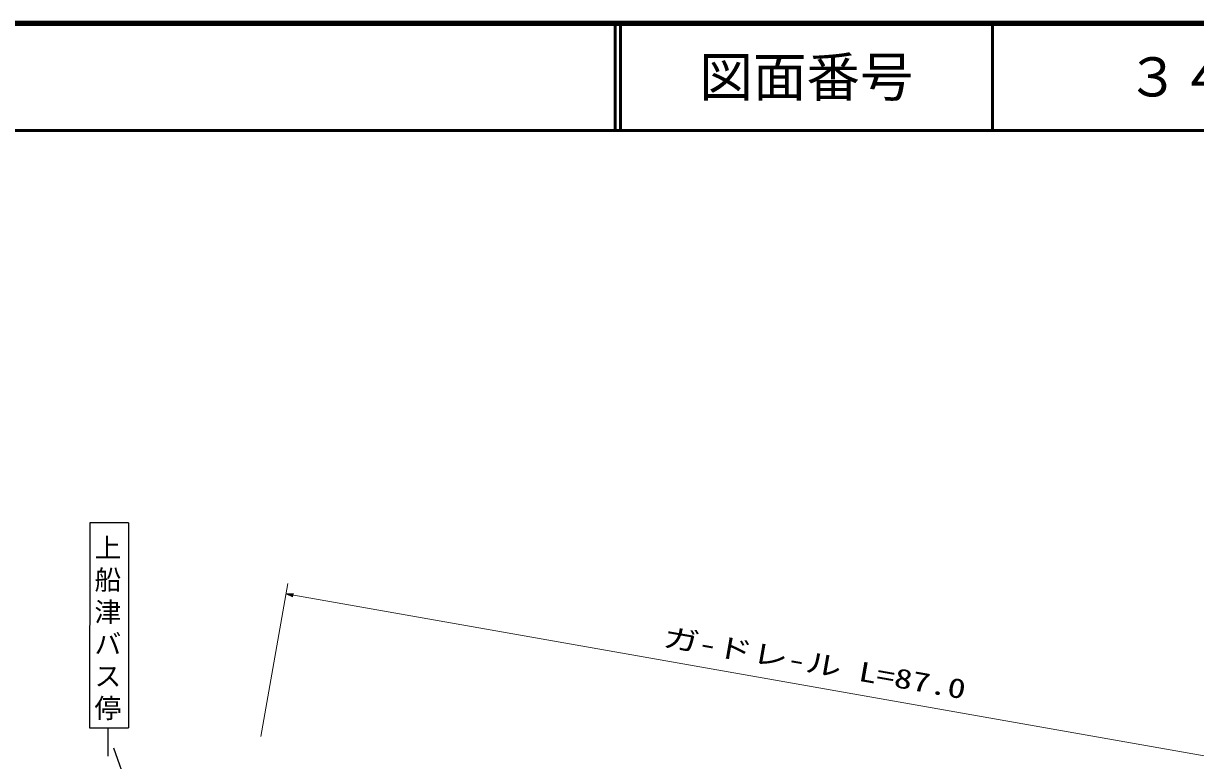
# Model space of a CAD drawing. Units: millimetres, scale not verified. Extents: x 40000 to 680000, y 20000 to 380000.
# Drawn here: x 453458 to 562980, y 311082 to 380000 of the extents above; entities that cross this region are included whole.
import ezdxf
from ezdxf.enums import TextEntityAlignment as Align

# ---------------------------------------------------------------- set-up
doc = ezdxf.new("R2010")
doc.units = ezdxf.units.MM
doc.header["$LTSCALE"] = 1000
for name, color, linetype, lineweight in [('M-BGD', 7, 'Continuous', 25), ('M-BGD-HTXT', 7, 'Continuous', 13), ('M-STR-STRC', 7, 'Continuous', 25), ('M-TTL', 2, 'Continuous', 140), ('M-TTL-LINE', 7, 'Continuous', 50)]:
    doc.layers.add(name, color=color, linetype=linetype, lineweight=lineweight)
doc.layers.add('M-TTL-TXT', color=7, linetype='Continuous')
doc.styles.add('@ＭＳ ゴシック', font='')
doc.styles.add('ＭＳ ゴシック', font='')
doc.styles.get('@ＭＳ ゴシック').set_extended_font_data('@MS Gothic')
doc.styles.get('ＭＳ ゴシック').set_extended_font_data('MS Gothic')

msp = doc.modelspace()

# ---------------------------------------------------------------- linework, layer by layer
at = {"layer": 'M-BGD'}
msp.add_line((58000, 370000), (579000, 370000), dxfattribs=at)
msp.add_line((58000, 370000), (579000, 370000), dxfattribs=at)
at = {"layer": 'M-BGD-HTXT'}
for p, q in [((475647, 313334), (478170, 327643)), ((477996, 326658), (575941, 309393))]:
    msp.add_line(p, q, dxfattribs=at)
for points in [[(477996, 326658), (478608, 326385), (478664, 326705)], [(478127, 326635), (478616, 326664), (478576, 326440)], [(478191, 326623), (478588, 326644), (478557, 326468)], [(478257, 326612), (478559, 326624), (478537, 326496)], [(478321, 326600), (478531, 326605), (478517, 326525)]]:
    msp.add_lwpolyline(points, close=True, dxfattribs=at)
for points in [[(478062, 326646), (478644, 326684), (478596, 326412), (478063, 326646)], [(478500, 326569), (478386, 326589), (478503, 326585), (478497, 326553), (478386, 326589)]]:
    msp.add_lwpolyline(points, dxfattribs=at)
at = {"layer": 'M-STR-STRC'}
for p, q in [((459664, 333313), (459637, 314156)), ((463288, 333308), (459664, 333313)), ((463288, 333308), (463261, 314151)), ((459637, 314156), (463261, 314151)), ((461334, 314114), (461330, 311481)), ((469866, 289411), (461918, 312255))]:
    msp.add_line(p, q, dxfattribs=at)
at = {"layer": 'M-TTL'}
msp.add_line((680000, 380000), (40000, 380000), dxfattribs=at)
at = {"layer": 'M-TTL-LINE'}
for p, q in [((508747, 380000), (508747, 370000)), ((509247, 380000), (509247, 370000)), ((543997, 380000), (543997, 370000)), ((40000, 370000), (680000, 370000))]:
    msp.add_line(p, q, dxfattribs=at)

# ---------------------------------------------------------------- texts
at = {"layer": 'M-BGD-HTXT', "style": 'ＭＳ ゴシック', "width": 1.35}
msp.add_text('ガ-ドレ-ル L=87.0', height=1833, rotation=350, dxfattribs=at).set_placement((513023, 321238), align=Align.BOTTOM_LEFT)
at = {"layer": 'M-STR-STRC', "insert": (460137, 332262), "char_height": 1833, "attachment_point": 7, "rotation": 270, "style": '@ＭＳ ゴシック'}
msp.add_mtext('\\T1.2;上船津バス停', dxfattribs=at)
at = {"layer": 'M-TTL-TXT', "style": 'ＭＳ ゴシック'}
for s, p in [('図面番号', (526622, 375000)), ('３４', (561497, 375000))]:
    msp.add_text(s, height=3666, dxfattribs=at).set_placement(p, align=Align.MIDDLE_CENTER)

doc.saveas('drawing.dxf')
